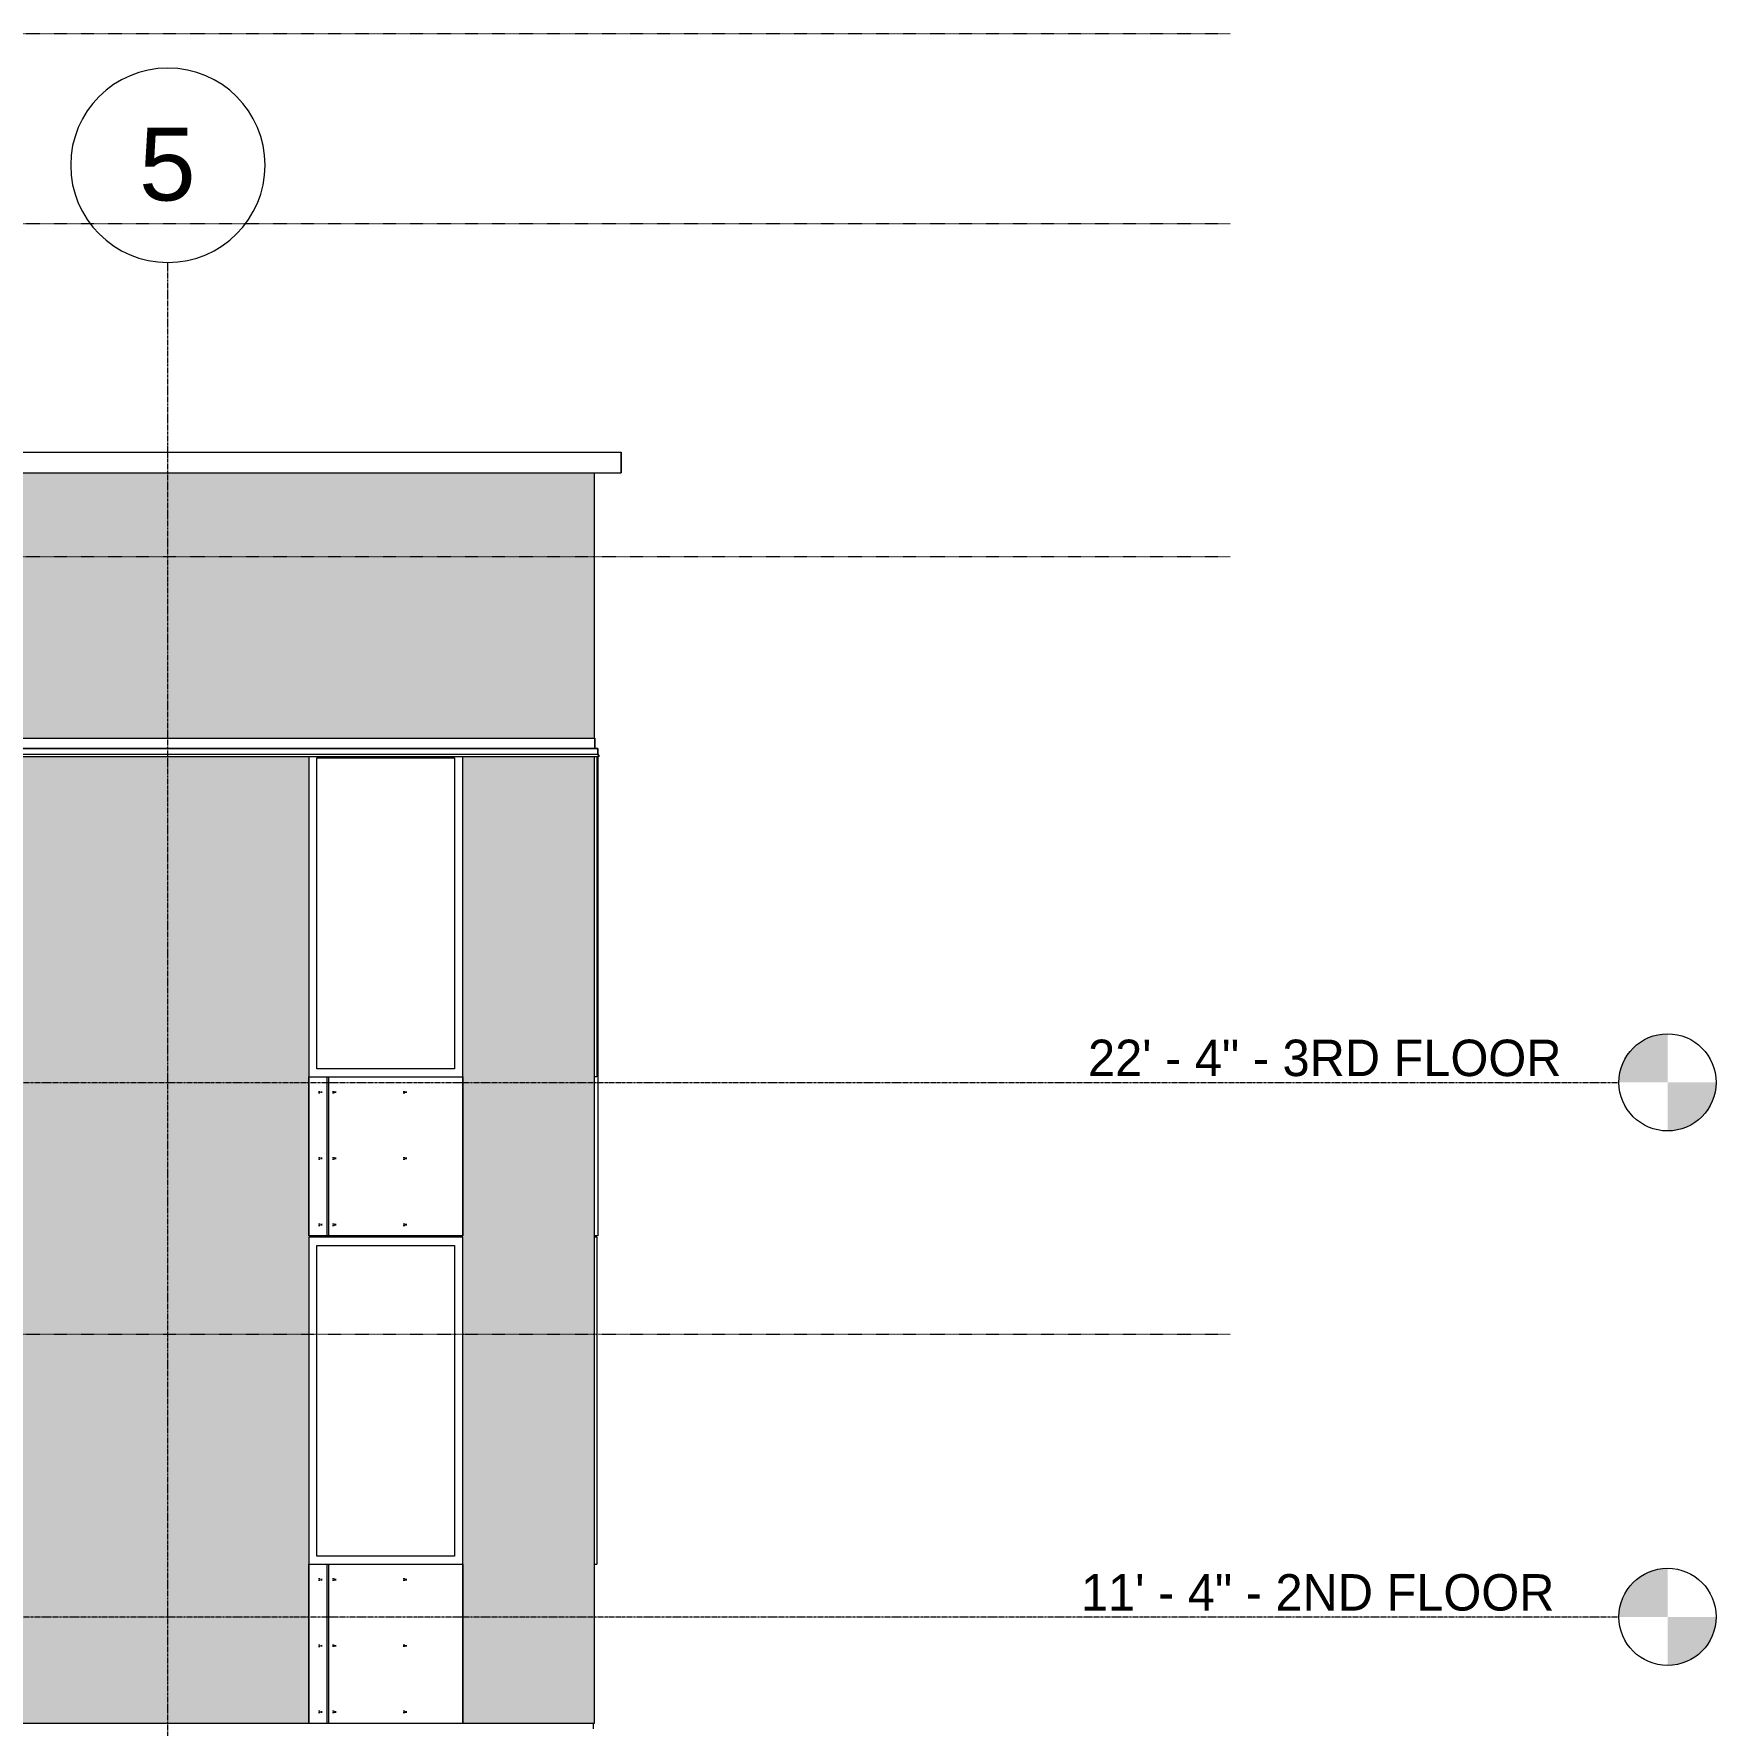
# Model space of a CAD drawing. Header units: inches. Extents: x 9610 to 15331, y -316 to 681.
# Drawn here: x 14915.1 to 15330.5, y 109.2 to 527 of the extents above; entities that cross this region are included whole.
import ezdxf

# ---------------------------------------------------------------- set-up
doc = ezdxf.new("R2010")
doc.units = ezdxf.units.IN
doc.header["$MEASUREMENT"] = 0
doc.linetypes.add('Aligning Line 1_8_', pattern=[0.25, 0.125, -0.125])
doc.linetypes.add('Grid Line 1_2_', pattern=[0.875, 0.5, -0.125, 0.125, -0.125])
for name, color, linetype, lineweight in [('A-CLNG-1', 135, 'Continuous', 13), ('A-FLOR-LEVL', 51, 'Continuous', 9), ('A-FLOR-LEVL-1', 51, 'Grid Line 1_2_', 9), ('A-GLAZ-1', 135, 'Continuous', 13), ('A-GLAZ-5', 55, 'Continuous', 9), ('A-GLAZ-CWMG-1', 55, 'Continuous', 9), ('A-WALL-1', 135, 'Continuous', 13), ('A-WALL-PATT-4', 55, 'Continuous', 9), ('G-ANNO-SYMB', 111, 'Aligning Line 1_8_', 9), ('S-GRID-1', 1, 'Grid Line 1_2_', 9), ('S-GRID-IDEN', 1, 'Continuous', 9)]:
    doc.layers.add(name, color=color, linetype=linetype, lineweight=lineweight)
doc.styles.add('Arial_1', font='arial.ttf', dxfattribs={"height": 18})
doc.styles.add('Century Gothic', font='ufonts.com_century-gothic.ttf', dxfattribs={"height": 9})

# ---------------------------------------------------------------- blocks, each defined once
blk = doc.blocks.new('Basic Wall _ EXT - FIBER CEMENT - LARGE - ___-2162456-BUILDING SECTION - NORTH_SOUTH AT ELEVATOR AND COURTYARD - LOOKING EAST')
at = {"layer": 'A-WALL-1'}
for p, q in [((-2067.89, 350.53), (-2067.89, 353)), ((-2067.14, 350.46), (-2067.89, 350.53)), ((-2067.14, 349.02), (-2067.14, 350.46)), ((-2066.86, 348.68), (-2067.14, 349.02)), ((-2066.9, 348.53), (-2066.87, 348.55))]:
    blk.add_line(p, q, dxfattribs=at)
at = {"layer": 'A-WALL-1', "flags": 128}
for points in [[(-2066.97, 348.51), (-2066.94, 348.51), (-2066.92, 348.52), (-2066.9, 348.53)], [(-2066.87, 348.55), (-2066.86, 348.57), (-2066.84, 348.59), (-2066.84, 348.61), (-2066.84, 348.64), (-2066.85, 348.66), (-2066.86, 348.68)]]:
    blk.add_lwpolyline(points, dxfattribs=at)
blk = doc.blocks.new('Basic Wall _ EXT - FIBER CEMENT - SMALL - ___-2145930-BUILDING SECTION - NORTH_SOUTH AT ELEVATOR AND COURTYARD - LOOKING EAST')
at = {"layer": 'A-WALL-1'}
blk.add_line((-2061.36, 418.54), (-2061.36, 423.66), dxfattribs=at)
blk = doc.blocks.new('Basic Wall _ EXT - FIBER CEMENT - LARGE - ___-2162457-BUILDING SECTION - NORTH_SOUTH AT ELEVATOR AND COURTYARD - LOOKING EAST')
at = {"layer": 'A-WALL-1'}
for p, q in [((-3400.02, 353), (-2067.89, 353)), ((-2067.89, 353), (-2067.89, 350.53)), ((-3400.02, 350.53), (-2067.89, 350.53)), ((-3399.27, 350.46), (-2067.14, 350.46)), ((-3399.27, 349.02), (-2067.14, 349.02)), ((-3399.08, 348.51), (-2066.96, 348.51)), ((-2067.89, 350.53), (-2067.14, 350.46)), ((-2067.14, 350.46), (-2067.14, 349.02)), ((-2067.14, 349.02), (-2066.86, 348.68)), ((-2066.87, 348.55), (-2066.9, 348.53))]:
    blk.add_line(p, q, dxfattribs=at)
at = {"layer": 'A-WALL-1', "flags": 128}
for points in [[(-2066.9, 348.53), (-2066.92, 348.52), (-2066.94, 348.51), (-2066.97, 348.51)], [(-2066.86, 348.68), (-2066.85, 348.66), (-2066.84, 348.64), (-2066.84, 348.61), (-2066.84, 348.59), (-2066.86, 348.57), (-2066.87, 348.55)]]:
    blk.add_lwpolyline(points, dxfattribs=at)
blk = doc.blocks.new('Basic Wall _ EXT - FIBER CEMENT - SMALL - ___-2145931-BUILDING SECTION - NORTH_SOUTH AT ELEVATOR AND COURTYARD - LOOKING EAST')
at = {"layer": 'A-WALL-1'}
for p, q in [((-3393.48, 423.66), (-2061.36, 423.66)), ((-2061.36, 423.66), (-2061.36, 418.54)), ((-3393.48, 418.54), (-2061.36, 418.54))]:
    blk.add_line(p, q, dxfattribs=at)
blk = doc.blocks.new('Rectangular Mullion - Profile_Polycarbonate_right-1739823-BUILDING SECTION - NORTH_SOUTH AT ELEVATOR AND COURTYARD - LOOKING EAST')
at = {"layer": 'A-GLAZ-CWMG-1'}
for p, q in [((-2067.11, 350.12), (-2067.11, 350.12)), ((-2067.11, 350.12), (-2067.11, 348.98)), ((-2067.11, 348.52), (-2067.11, 230.12)), ((-2067.11, 230.12), (-2067.92, 230.12))]:
    blk.add_line(p, q, dxfattribs=at)
blk = doc.blocks.new('_THE_ WINDOW _ DOOR - Window - 2nd Floor-2113391-BUILDING SECTION - NORTH_SOUTH AT ELEVATOR AND COURTYARD - LOOKING EAST')
at = {"layer": 'A-GLAZ-1'}
for p, q in [((-2067.42, 229.75), (-2067.92, 229.75)), ((-2067.42, 229.75), (-2067.42, 149)), ((-2067.92, 149), (-2067.42, 149))]:
    blk.add_line(p, q, dxfattribs=at)
blk = doc.blocks.new('_THE_ WINDOW _ DOOR - Window - 2nd Floor-V56-BUILDING SECTION - NORTH_SOUTH AT ELEVATOR AND COURTYARD - LOOKING EAST')
at = {"layer": 'A-GLAZ-5'}
h = blk.add_hatch(dxfattribs=at)
h.set_pattern_fill('FP_44', color=256, style=0, pattern_type=2)
h.set_pattern_definition([(180, (-2140.28, 167.18), (38.4, 120.38), [0.392, -38.007]), (180, (-2140.28, 167.57), (38.4, 120.38), [0.392, -38.007]), (180, (-2140.28, 183.54), (38.4, 120.38), [0.392, -38.007]), (180, (-2140.28, 183.93), (38.4, 120.38), [0.392, -38.007]), (180, (-2140.28, 199.89), (38.4, 120.38), [0.392, -38.007]), (180, (-2140.28, 200.29), (38.4, 120.38), [0.392, -38.007]), (180, (-2140.28, 216.25), (38.4, 120.38), [0.392, -38.007]), (180, (-2140.28, 216.64), (38.4, 120.38), [0.392, -38.007]), (180, (-2140.28, 232.61), (38.4, 120.38), [0.392, -38.007]), (180, (-2140.28, 233), (38.4, 120.38), [0.392, -38.007]), (180, (-2140.28, 248.96), (38.4, 120.38), [0.392, -38.007]), (180, (-2140.28, 249.36), (38.4, 120.375), [0.392, -38.007]), (180, (-2140.28, 265.32), (38.4, 120.375), [0.392, -38.007]), (180, (-2140.28, 265.71), (38.4, 120.375), [0.392, -38.007]), (180, (-2140.28, 281.68), (38.4, 120.375), [0.392, -38.007]), (180, (-2140.28, 282.07), (38.4, 120.375), [0.392, -38.007]), (180, (-2157.73, 167.18), (38.4, 120.38), [0.392, -38.007]), (180, (-2157.73, 167.57), (38.4, 120.38), [0.392, -38.007]), (180, (-2157.73, 183.54), (38.4, 120.38), [0.392, -38.007]), (180, (-2157.73, 183.93), (38.4, 120.38), [0.392, -38.007]), (180, (-2157.73, 199.89), (38.4, 120.38), [0.392, -38.007]), (180, (-2157.73, 200.29), (38.4, 120.38), [0.392, -38.007]), (180, (-2157.73, 216.25), (38.4, 120.38), [0.392, -38.007]), (180, (-2157.73, 216.64), (38.4, 120.38), [0.392, -38.007]), (180, (-2157.73, 232.61), (38.4, 120.38), [0.392, -38.007]), (180, (-2157.73, 233), (38.4, 120.38), [0.392, -38.007]), (180, (-2157.73, 248.96), (38.4, 120.375), [0.392, -38.007]), (180, (-2157.73, 249.36), (38.4, 120.375), [0.392, -38.007]), (180, (-2157.73, 265.32), (38.4, 120.375), [0.392, -38.007]), (180, (-2157.73, 265.71), (38.4, 120.375), [0.392, -38.007]), (180, (-2157.73, 281.68), (38.4, 120.375), [0.392, -38.007]), (180, (-2157.73, 282.07), (38.4, 120.375), [0.392, -38.007]), (180, (-2175.18, 167.18), (38.4, 120.38), [0.392, -38.007]), (180, (-2175.18, 167.57), (38.4, 120.38), [0.392, -38.007]), (180, (-2175.18, 183.54), (38.4, 120.38), [0.392, -38.007]), (180, (-2175.18, 183.93), (38.4, 120.38), [0.392, -38.007]), (180, (-2175.18, 199.89), (38.4, 120.38), [0.392, -38.007]), (180, (-2175.18, 200.29), (38.4, 120.38), [0.392, -38.007]), (180, (-2175.18, 216.25), (38.4, 120.38), [0.392, -38.007]), (180, (-2175.18, 216.64), (38.4, 120.38), [0.392, -38.007]), (180, (-2175.18, 232.61), (38.4, 120.38), [0.392, -38.007]), (180, (-2175.18, 233), (38.4, 120.38), [0.392, -38.007]), (180, (-2175.18, 248.96), (38.4, 120.375), [0.392, -38.007]), (180, (-2175.18, 249.36), (38.4, 120.375), [0.392, -38.007]), (180, (-2175.18, 265.32), (38.4, 120.375), [0.392, -38.007]), (180, (-2175.18, 265.71), (38.4, 120.375), [0.392, -38.007]), (180, (-2175.18, 281.68), (38.4, 120.375), [0.392, -38.007]), (180, (-2175.18, 282.07), (38.4, 120.375), [0.392, -38.007]), (90, (-2138.536, 164.625), (38.4, -2e-15), [120, -0.375]), (90, (-2138.91, 164.625), (38.4, -2e-15), [120, -0.375]), (90, (-2140.277, 167.18), (38.4, -2e-15), [0.392, -119.982]), (90, (-2140.277, 183.536), (38.4, -2e-15), [0.392, -119.982]), (90, (-2140.277, 199.893), (38.4, -2e-15), [0.392, -119.982]), (90, (-2140.277, 216.25), (38.4, -2e-15), [0.392, -119.982]), (90, (-2140.277, 232.607), (38.4, -2e-15), [0.392, -119.982]), (90, (-2140.277, 248.964), (38.4, -2e-15), [0.392, -119.982]), (90, (-2140.277, 265.322), (38.4, -2e-15), [0.392, -119.982]), (90, (-2140.277, 281.68), (38.4, -2e-15), [0.392, -119.982]), (90, (-2140.67, 167.18), (38.4, -2e-15), [0.392, -119.982]), (90, (-2140.67, 183.536), (38.4, -2e-15), [0.392, -119.982]), (90, (-2140.67, 199.893), (38.4, -2e-15), [0.392, -119.982]), (90, (-2140.67, 216.25), (38.4, -2e-15), [0.392, -119.982]), (90, (-2140.67, 232.607), (38.4, -2e-15), [0.392, -119.982]), (90, (-2140.67, 248.964), (38.4, -2e-15), [0.392, -119.982]), (90, (-2140.67, 265.322), (38.4, -2e-15), [0.392, -119.982]), (90, (-2140.67, 281.68), (38.4, -2e-15), [0.392, -119.982]), (90, (-2157.727, 167.18), (38.4, -2e-15), [0.392, -119.982]), (90, (-2157.727, 183.536), (38.4, -2e-15), [0.392, -119.982]), (90, (-2157.727, 199.893), (38.4, -2e-15), [0.392, -119.982]), (90, (-2157.727, 216.25), (38.4, -2e-15), [0.392, -119.982]), (90, (-2157.727, 232.607), (38.4, -2e-15), [0.392, -119.982]), (90, (-2157.727, 248.964), (38.4, -2e-15), [0.392, -119.982]), (90, (-2157.727, 265.322), (38.4, -2e-15), [0.392, -119.982]), (90, (-2157.727, 281.68), (38.4, -2e-15), [0.392, -119.982]), (90, (-2158.12, 167.18), (38.4, -2e-15), [0.392, -119.982]), (90, (-2158.12, 183.536), (38.4, -2e-15), [0.392, -119.982]), (90, (-2158.12, 199.893), (38.4, -2e-15), [0.392, -119.982]), (90, (-2158.12, 216.25), (38.4, -2e-15), [0.392, -119.982]), (90, (-2158.12, 232.607), (38.4, -2e-15), [0.392, -119.982]), (90, (-2158.12, 248.964), (38.4, -2e-15), [0.392, -119.982]), (90, (-2158.12, 265.322), (38.4, -2e-15), [0.392, -119.982]), (90, (-2158.12, 281.68), (38.4, -2e-15), [0.392, -119.982]), (90, (-2175.177, 167.18), (38.4, -2e-15), [0.392, -119.982]), (90, (-2175.177, 183.536), (38.4, -2e-15), [0.392, -119.982]), (90, (-2175.177, 199.893), (38.4, -2e-15), [0.392, -119.982]), (90, (-2175.177, 216.25), (38.4, -2e-15), [0.392, -119.982]), (90, (-2175.177, 232.607), (38.4, -2e-15), [0.392, -119.982]), (90, (-2175.177, 248.964), (38.4, -2e-15), [0.392, -119.982]), (90, (-2175.177, 265.322), (38.4, -2e-15), [0.392, -119.982]), (90, (-2175.177, 281.68), (38.4, -2e-15), [0.392, -119.982]), (90, (-2175.57, 167.18), (38.4, -2e-15), [0.392, -119.982]), (90, (-2175.57, 183.536), (38.4, -2e-15), [0.392, -119.982]), (90, (-2175.57, 199.893), (38.4, -2e-15), [0.392, -119.982]), (90, (-2175.57, 216.25), (38.4, -2e-15), [0.392, -119.982]), (90, (-2175.57, 232.607), (38.4, -2e-15), [0.392, -119.982]), (90, (-2175.57, 248.964), (38.4, -2e-15), [0.392, -119.982]), (90, (-2175.57, 265.322), (38.4, -2e-15), [0.392, -119.982]), (90, (-2175.57, 281.68), (38.4, -2e-15), [0.392, -119.982]), (0, (-2176.94, 164.25), (38.4, 120.38), [38.025, -0.375]), (0, (-2176.94, 164.62), (38.4, 120.38), [38.025, -0.375])])
h.paths.add_polyline_path([(-2113.54, 109.75), (-2100.51, 109.75), (-2100.51, 149), (-2138.54, 149), (-2138.54, 109.75)], flags=0)
at = {"layer": 'A-GLAZ-1'}
for p, q in [((-2138.54, 229.75), (-2138.54, 149)), ((-2100.51, 229.75), (-2138.54, 229.75)), ((-2100.51, 149), (-2100.51, 229.75)), ((-2136.54, 227.75), (-2102.51, 227.75)), ((-2136.54, 151), (-2136.54, 227.75)), ((-2102.51, 227.75), (-2102.51, 151)), ((-2102.51, 151), (-2136.54, 151)), ((-2138.54, 149), (-2100.51, 149)), ((-2138.54, 149), (-2138.54, 109.75)), ((-2100.51, 109.75), (-2100.51, 149)), ((-2138.54, 109.75), (-2100.51, 109.75))]:
    blk.add_line(p, q, dxfattribs=at)
blk = doc.blocks.new('_THE_ WINDOW _ DOOR - Window - 3rd Floor-V62-BUILDING SECTION - NORTH_SOUTH AT ELEVATOR AND COURTYARD - LOOKING EAST')
at = {"layer": 'A-GLAZ-5'}
h = blk.add_hatch(dxfattribs=at)
h.set_pattern_fill('FP_52', color=256, style=0, pattern_type=2)
h.set_pattern_definition([(0, (-2098.77, 287.55), (-38.4, 120.38), [0.392, -38.007]), (0, (-2098.77, 287.95), (-38.4, 120.38), [0.392, -38.007]), (0, (-2098.77, 303.91), (-38.4, 120.38), [0.392, -38.007]), (0, (-2098.77, 304.3), (-38.4, 120.38), [0.392, -38.007]), (0, (-2098.77, 320.27), (-38.4, 120.38), [0.392, -38.007]), (0, (-2098.77, 320.66), (-38.4, 120.38), [0.392, -38.007]), (0, (-2098.77, 336.62), (-38.4, 120.38), [0.392, -38.007]), (0, (-2098.77, 337.02), (-38.4, 120.38), [0.392, -38.007]), (0, (-2098.77, 352.98), (-38.4, 120.38), [0.392, -38.007]), (0, (-2098.77, 353.38), (-38.4, 120.38), [0.392, -38.007]), (0, (-2098.77, 369.34), (-38.4, 120.38), [0.392, -38.007]), (0, (-2098.77, 369.73), (-38.4, 120.375), [0.392, -38.007]), (0, (-2098.77, 385.7), (-38.4, 120.375), [0.392, -38.007]), (0, (-2098.77, 386.09), (-38.4, 120.375), [0.392, -38.007]), (0, (-2098.77, 402.05), (-38.4, 120.375), [0.392, -38.007]), (0, (-2098.77, 402.45), (-38.4, 120.375), [0.392, -38.007]), (0, (-2081.32, 287.55), (-38.4, 120.38), [0.392, -38.007]), (0, (-2081.32, 287.95), (-38.4, 120.38), [0.392, -38.007]), (0, (-2081.32, 303.91), (-38.4, 120.38), [0.392, -38.007]), (0, (-2081.32, 304.3), (-38.4, 120.38), [0.392, -38.007]), (0, (-2081.32, 320.27), (-38.4, 120.38), [0.392, -38.007]), (0, (-2081.32, 320.66), (-38.4, 120.38), [0.392, -38.007]), (0, (-2081.32, 336.62), (-38.4, 120.38), [0.392, -38.007]), (0, (-2081.32, 337.02), (-38.4, 120.38), [0.392, -38.007]), (0, (-2081.32, 352.98), (-38.4, 120.38), [0.392, -38.007]), (0, (-2081.32, 353.38), (-38.4, 120.38), [0.392, -38.007]), (0, (-2081.32, 369.34), (-38.4, 120.375), [0.392, -38.007]), (0, (-2081.32, 369.73), (-38.4, 120.375), [0.392, -38.007]), (0, (-2081.32, 385.7), (-38.4, 120.375), [0.392, -38.007]), (0, (-2081.32, 386.09), (-38.4, 120.375), [0.392, -38.007]), (0, (-2081.32, 402.05), (-38.4, 120.375), [0.392, -38.007]), (0, (-2081.32, 402.45), (-38.4, 120.375), [0.392, -38.007]), (0, (-2063.87, 287.55), (-38.4, 120.38), [0.392, -38.007]), (0, (-2063.87, 287.95), (-38.4, 120.38), [0.392, -38.007]), (0, (-2063.87, 303.91), (-38.4, 120.38), [0.392, -38.007]), (0, (-2063.87, 304.3), (-38.4, 120.38), [0.392, -38.007]), (0, (-2063.87, 320.27), (-38.4, 120.38), [0.392, -38.007]), (0, (-2063.87, 320.66), (-38.4, 120.38), [0.392, -38.007]), (0, (-2063.87, 336.62), (-38.4, 120.38), [0.392, -38.007]), (0, (-2063.87, 337.02), (-38.4, 120.38), [0.392, -38.007]), (0, (-2063.87, 352.98), (-38.4, 120.38), [0.392, -38.007]), (0, (-2063.87, 353.38), (-38.4, 120.38), [0.392, -38.007]), (0, (-2063.87, 369.34), (-38.4, 120.375), [0.392, -38.007]), (0, (-2063.87, 369.73), (-38.4, 120.375), [0.392, -38.007]), (0, (-2063.87, 385.7), (-38.4, 120.375), [0.392, -38.007]), (0, (-2063.87, 386.09), (-38.4, 120.375), [0.392, -38.007]), (0, (-2063.87, 402.05), (-38.4, 120.375), [0.392, -38.007]), (0, (-2063.87, 402.45), (-38.4, 120.375), [0.392, -38.007]), (90, (-2100.51, 285), (-38.4, 2e-15), [120, -0.375]), (90, (-2100.136, 285), (-38.4, 2e-15), [120, -0.375]), (90, (-2098.77, 287.554), (-38.4, 2e-15), [0.392, -119.982]), (90, (-2098.77, 303.91), (-38.4, 2e-15), [0.392, -119.982]), (90, (-2098.77, 320.268), (-38.4, 2e-15), [0.392, -119.982]), (90, (-2098.77, 336.625), (-38.4, 2e-15), [0.392, -119.982]), (90, (-2098.77, 352.982), (-38.4, 2e-15), [0.392, -119.982]), (90, (-2098.77, 369.34), (-38.4, 2e-15), [0.392, -119.982]), (90, (-2098.77, 385.697), (-38.4, 2e-15), [0.392, -119.982]), (90, (-2098.77, 402.054), (-38.4, 2e-15), [0.392, -119.982]), (90, (-2098.377, 287.554), (-38.4, 2e-15), [0.392, -119.982]), (90, (-2098.377, 303.91), (-38.4, 2e-15), [0.392, -119.982]), (90, (-2098.377, 320.268), (-38.4, 2e-15), [0.392, -119.982]), (90, (-2098.377, 336.625), (-38.4, 2e-15), [0.392, -119.982]), (90, (-2098.377, 352.982), (-38.4, 2e-15), [0.392, -119.982]), (90, (-2098.377, 369.34), (-38.4, 2e-15), [0.392, -119.982]), (90, (-2098.377, 385.697), (-38.4, 2e-15), [0.392, -119.982]), (90, (-2098.377, 402.054), (-38.4, 2e-15), [0.392, -119.982]), (90, (-2081.32, 287.554), (-38.4, 2e-15), [0.392, -119.982]), (90, (-2081.32, 303.91), (-38.4, 2e-15), [0.392, -119.982]), (90, (-2081.32, 320.268), (-38.4, 2e-15), [0.392, -119.982]), (90, (-2081.32, 336.625), (-38.4, 2e-15), [0.392, -119.982]), (90, (-2081.32, 352.982), (-38.4, 2e-15), [0.392, -119.982]), (90, (-2081.32, 369.34), (-38.4, 2e-15), [0.392, -119.982]), (90, (-2081.32, 385.697), (-38.4, 2e-15), [0.392, -119.982]), (90, (-2081.32, 402.054), (-38.4, 2e-15), [0.392, -119.982]), (90, (-2080.927, 287.554), (-38.4, 2e-15), [0.392, -119.982]), (90, (-2080.927, 303.91), (-38.4, 2e-15), [0.392, -119.982]), (90, (-2080.927, 320.268), (-38.4, 2e-15), [0.392, -119.982]), (90, (-2080.927, 336.625), (-38.4, 2e-15), [0.392, -119.982]), (90, (-2080.927, 352.982), (-38.4, 2e-15), [0.392, -119.982]), (90, (-2080.927, 369.34), (-38.4, 2e-15), [0.392, -119.982]), (90, (-2080.927, 385.697), (-38.4, 2e-15), [0.392, -119.982]), (90, (-2080.927, 402.054), (-38.4, 2e-15), [0.392, -119.982]), (90, (-2063.87, 287.554), (-38.4, 2e-15), [0.392, -119.982]), (90, (-2063.87, 303.91), (-38.4, 2e-15), [0.392, -119.982]), (90, (-2063.87, 320.268), (-38.4, 2e-15), [0.392, -119.982]), (90, (-2063.87, 336.625), (-38.4, 2e-15), [0.392, -119.982]), (90, (-2063.87, 352.982), (-38.4, 2e-15), [0.392, -119.982]), (90, (-2063.87, 369.34), (-38.4, 2e-15), [0.392, -119.982]), (90, (-2063.87, 385.697), (-38.4, 2e-15), [0.392, -119.982]), (90, (-2063.87, 402.054), (-38.4, 2e-15), [0.392, -119.982]), (90, (-2063.477, 287.554), (-38.4, 2e-15), [0.392, -119.982]), (90, (-2063.477, 303.91), (-38.4, 2e-15), [0.392, -119.982]), (90, (-2063.477, 320.268), (-38.4, 2e-15), [0.392, -119.982]), (90, (-2063.477, 336.625), (-38.4, 2e-15), [0.392, -119.982]), (90, (-2063.477, 352.982), (-38.4, 2e-15), [0.392, -119.982]), (90, (-2063.477, 369.34), (-38.4, 2e-15), [0.392, -119.982]), (90, (-2063.477, 385.697), (-38.4, 2e-15), [0.392, -119.982]), (90, (-2063.477, 402.054), (-38.4, 2e-15), [0.392, -119.982]), (180, (-2062.11, 284.62), (-38.4, 120.38), [38.025, -0.375]), (180, (-2062.11, 285), (-38.4, 120.38), [38.025, -0.375])])
h.paths.add_polyline_path([(-2113.54, 230.12), (-2100.51, 230.12), (-2100.51, 269.37), (-2138.54, 269.37), (-2138.54, 230.12)], flags=0)
at = {"layer": 'A-GLAZ-1'}
for p, q in [((-2138.54, 348.52), (-2138.54, 269.37)), ((-2136.54, 271.37), (-2136.54, 348.12)), ((-2136.54, 348.12), (-2102.51, 348.12)), ((-2102.51, 348.12), (-2102.51, 271.37)), ((-2100.51, 269.37), (-2100.51, 348.52)), ((-2138.54, 269.37), (-2100.51, 269.37)), ((-2138.54, 269.37), (-2138.54, 230.12)), ((-2102.51, 271.37), (-2136.54, 271.37)), ((-2100.51, 230.12), (-2100.51, 269.37)), ((-2138.54, 230.12), (-2100.51, 230.12))]:
    blk.add_line(p, q, dxfattribs=at)
blk = doc.blocks.new('_THE_ WINDOW _ DOOR - Window - 3rd Floor-V63-BUILDING SECTION - NORTH_SOUTH AT ELEVATOR AND COURTYARD - LOOKING EAST')
at = {"layer": 'A-GLAZ-1'}
for p, q in [((-2067.42, 348.52), (-2067.42, 269.37)), ((-2067.42, 269.37), (-2067.92, 269.37))]:
    blk.add_line(p, q, dxfattribs=at)
blk = doc.blocks.new('Level - Level Head - Circle-50818-BUILDING SECTION - NORTH_SOUTH AT ELEVATOR AND COURTYARD - LOOKING EAST')
at = {"layer": 'A-FLOR-LEVL'}
h = blk.add_hatch(color=256, dxfattribs=at)
edge = h.paths.add_edge_path(flags=0)
edge.add_line((-1802.96, 0), (-1814.96, 0))
edge.add_arc((-1802.96, 0), 12, 90, 180, ccw=False)
edge.add_line((-1802.96, 12), (-1802.96, 0))
h = blk.add_hatch(color=256, dxfattribs=at)
edge = h.paths.add_edge_path(flags=0)
edge.add_line((-1802.96, -12), (-1802.96, 0))
edge.add_line((-1802.96, 0), (-1790.96, 0))
edge.add_arc((-1802.96, 0), 12, 270, 360, ccw=False)
blk.add_circle((-1802.96, 0), 12, dxfattribs=at)
blk = doc.blocks.new('Grid - Grid Head - Circle-50561-BUILDING SECTION - NORTH_SOUTH AT ELEVATOR AND COURTYARD - LOOKING EAST')
at = {"layer": 'S-GRID-IDEN'}
for start, end in [(0, 180), (180, 360)]:
    blk.add_arc((-3481.32, 494.5), 24, start, end, dxfattribs=at)

msp = doc.modelspace()

# ---------------------------------------------------------------- hatches: boundary and pattern name
at = {"layer": 'A-WALL-PATT-4'}
h = msp.add_hatch(dxfattribs=at)
h.set_pattern_fill('FP_39', color=256, style=0, pattern_type=2)
h.set_pattern_definition([(0, (15061.12, 140.604), (-38.4, 76.8), [0.392, -38.007]), (0, (15061.12, 140.996), (-38.4, 76.8), [0.392, -38.007]), (0, (15061.12, 150.204), (-38.4, 76.8), [0.392, -38.007]), (0, (15061.12, 150.596), (-38.4, 76.8), [0.392, -38.007]), (0, (15061.12, 159.804), (-38.4, 76.8), [0.392, -38.007]), (0, (15061.12, 160.196), (-38.4, 76.8), [0.392, -38.007]), (0, (15061.12, 169.404), (-38.4, 76.8), [0.392, -38.007]), (0, (15061.12, 169.796), (-38.4, 76.8), [0.392, -38.007]), (0, (15061.12, 179.004), (-38.4, 76.8), [0.392, -38.007]), (0, (15061.12, 179.396), (-38.4, 76.8), [0.392, -38.007]), (0, (15061.12, 188.604), (-38.4, 76.8), [0.392, -38.007]), (0, (15061.12, 188.996), (-38.4, 76.8), [0.392, -38.007]), (0, (15061.12, 198.204), (-38.4, 76.8), [0.392, -38.007]), (0, (15061.12, 198.596), (-38.4, 76.8), [0.392, -38.007]), (0, (15061.12, 207.804), (-38.4, 76.8), [0.392, -38.007]), (0, (15061.12, 208.196), (-38.4, 76.8), [0.392, -38.007]), (0, (15096.02, 140.604), (-38.4, 76.8), [0.392, -38.007]), (0, (15096.02, 140.996), (-38.4, 76.8), [0.392, -38.007]), (0, (15096.02, 150.204), (-38.4, 76.8), [0.392, -38.007]), (0, (15096.02, 150.596), (-38.4, 76.8), [0.392, -38.007]), (0, (15096.02, 159.804), (-38.4, 76.8), [0.392, -38.007]), (0, (15096.02, 160.196), (-38.4, 76.8), [0.392, -38.007]), (0, (15096.02, 169.404), (-38.4, 76.8), [0.392, -38.007]), (0, (15096.02, 169.796), (-38.4, 76.8), [0.392, -38.007]), (0, (15096.02, 179.004), (-38.4, 76.8), [0.392, -38.007]), (0, (15096.02, 179.396), (-38.4, 76.8), [0.392, -38.007]), (0, (15096.02, 188.604), (-38.4, 76.8), [0.392, -38.007]), (0, (15096.02, 188.996), (-38.4, 76.8), [0.392, -38.007]), (0, (15096.02, 198.204), (-38.4, 76.8), [0.392, -38.007]), (0, (15096.02, 198.596), (-38.4, 76.8), [0.392, -38.007]), (0, (15096.02, 207.804), (-38.4, 76.8), [0.392, -38.007]), (0, (15096.02, 208.196), (-38.4, 76.8), [0.392, -38.007]), (90, (15059.38, 136), (-38.4, 2e-15), [76.8, 0, 0, 0]), (90, (15059.755, 136), (-38.4, 2e-15), [76.8, 0, 0, 0]), (90, (15061.12, 140.604), (-38.4, 2e-15), [0.392, -76.407]), (90, (15061.12, 150.204), (-38.4, 2e-15), [0.392, -76.407]), (90, (15061.12, 159.804), (-38.4, 2e-15), [0.392, -76.407]), (90, (15061.12, 169.404), (-38.4, 2e-15), [0.392, -76.407]), (90, (15061.12, 179.004), (-38.4, 2e-15), [0.392, -76.407]), (90, (15061.12, 188.604), (-38.4, 2e-15), [0.392, -76.407]), (90, (15061.12, 198.204), (-38.4, 2e-15), [0.392, -76.407]), (90, (15061.12, 207.804), (-38.4, 2e-15), [0.392, -76.407]), (90, (15061.514, 140.604), (-38.4, 2e-15), [0.392, -76.407]), (90, (15061.514, 150.204), (-38.4, 2e-15), [0.392, -76.407]), (90, (15061.514, 159.804), (-38.4, 2e-15), [0.392, -76.407]), (90, (15061.514, 169.404), (-38.4, 2e-15), [0.392, -76.407]), (90, (15061.514, 179.004), (-38.4, 2e-15), [0.392, -76.407]), (90, (15061.514, 188.604), (-38.4, 2e-15), [0.392, -76.407]), (90, (15061.514, 198.204), (-38.4, 2e-15), [0.392, -76.407]), (90, (15061.514, 207.804), (-38.4, 2e-15), [0.392, -76.407]), (90, (15096.02, 140.604), (-38.4, 2e-15), [0.392, -76.407]), (90, (15096.02, 150.204), (-38.4, 2e-15), [0.392, -76.407]), (90, (15096.02, 159.804), (-38.4, 2e-15), [0.392, -76.407]), (90, (15096.02, 169.404), (-38.4, 2e-15), [0.392, -76.407]), (90, (15096.02, 179.004), (-38.4, 2e-15), [0.392, -76.407]), (90, (15096.02, 188.604), (-38.4, 2e-15), [0.392, -76.407]), (90, (15096.02, 198.204), (-38.4, 2e-15), [0.392, -76.407]), (90, (15096.02, 207.804), (-38.4, 2e-15), [0.392, -76.407]), (90, (15096.414, 140.604), (-38.4, 2e-15), [0.392, -76.407]), (90, (15096.414, 150.204), (-38.4, 2e-15), [0.392, -76.407]), (90, (15096.414, 159.804), (-38.4, 2e-15), [0.392, -76.407]), (90, (15096.414, 169.404), (-38.4, 2e-15), [0.392, -76.407]), (90, (15096.414, 179.004), (-38.4, 2e-15), [0.392, -76.407]), (90, (15096.414, 188.604), (-38.4, 2e-15), [0.392, -76.407]), (90, (15096.414, 198.204), (-38.4, 2e-15), [0.392, -76.407]), (90, (15096.414, 207.804), (-38.4, 2e-15), [0.392, -76.407]), (180, (15097.78, 136), (-38.4, 76.8), [38.025, -0.375]), (180, (15097.78, 145.6), (-38.4, 76.8), [38.025, -0.375]), (180, (15097.78, 155.2), (-38.4, 76.8), [38.025, -0.375]), (180, (15097.78, 164.8), (-38.4, 76.8), [38.025, -0.375]), (180, (15097.78, 174.4), (-38.4, 76.8), [38.025, -0.375]), (180, (15097.78, 184), (-38.4, 76.8), [38.025, -0.375]), (180, (15097.78, 193.6), (-38.4, 76.8), [38.025, -0.375]), (180, (15097.78, 203.2), (-38.4, 76.8), [38.025, -0.375])])
h.paths.add_polyline_path([(13721.44, 353), (15053.57, 353), (15053.57, 418.54), (13721.45, 418.54), (13721.45, 418.62), (13727.93, 418.62), (13727.93, 420.79), (13721.88, 420.84), (13721.53, 421.48), (13721.56, 421.5), (13721.52, 421.63), (13721.45, 421.63), (13721.44, 353)], flags=0)
h = msp.add_hatch(dxfattribs=at)
h.set_pattern_fill('FP_38', color=256, style=0, pattern_type=2)
h.set_pattern_definition([(0, (15061.12, 112.3), (-38.4, 120.375), [0.392, -38.007]), (0, (15061.12, 112.7), (-38.4, 120.375), [0.392, -38.007]), (0, (15061.12, 128.66), (-38.4, 120.375), [0.392, -38.007]), (0, (15061.12, 129.05), (-38.4, 120.375), [0.392, -38.007]), (0, (15061.12, 145.02), (-38.4, 120.375), [0.392, -38.007]), (0, (15061.12, 145.41), (-38.4, 120.375), [0.392, -38.007]), (0, (15061.12, 161.38), (-38.4, 120.375), [0.392, -38.007]), (0, (15061.12, 161.77), (-38.4, 120.375), [0.392, -38.007]), (0, (15061.12, 177.73), (-38.4, 120.375), [0.392, -38.007]), (0, (15061.12, 178.12), (-38.4, 120.375), [0.392, -38.007]), (0, (15061.12, 194.09), (-38.4, 120.375), [0.392, -38.007]), (0, (15061.12, 194.48), (-38.4, 120.375), [0.392, -38.007]), (0, (15061.12, 210.45), (-38.4, 120.375), [0.392, -38.007]), (0, (15061.12, 210.84), (-38.4, 120.375), [0.392, -38.007]), (0, (15061.12, 226.8), (-38.4, 120.375), [0.392, -38.007]), (0, (15061.12, 227.2), (-38.4, 120.375), [0.392, -38.007]), (0, (15078.57, 112.3), (-38.4, 120.375), [0.392, -38.007]), (0, (15078.57, 112.7), (-38.4, 120.375), [0.392, -38.007]), (0, (15078.57, 128.66), (-38.4, 120.375), [0.392, -38.007]), (0, (15078.57, 129.05), (-38.4, 120.375), [0.392, -38.007]), (0, (15078.57, 145.02), (-38.4, 120.375), [0.392, -38.007]), (0, (15078.57, 145.41), (-38.4, 120.375), [0.392, -38.007]), (0, (15078.57, 161.38), (-38.4, 120.375), [0.392, -38.007]), (0, (15078.57, 161.77), (-38.4, 120.375), [0.392, -38.007]), (0, (15078.57, 177.73), (-38.4, 120.375), [0.392, -38.007]), (0, (15078.57, 178.12), (-38.4, 120.375), [0.392, -38.007]), (0, (15078.57, 194.09), (-38.4, 120.375), [0.392, -38.007]), (0, (15078.57, 194.48), (-38.4, 120.375), [0.392, -38.007]), (0, (15078.57, 210.45), (-38.4, 120.375), [0.392, -38.007]), (0, (15078.57, 210.84), (-38.4, 120.375), [0.392, -38.007]), (0, (15078.57, 226.8), (-38.4, 120.375), [0.392, -38.007]), (0, (15078.57, 227.2), (-38.4, 120.375), [0.392, -38.007]), (0, (15096.02, 112.3), (-38.4, 120.375), [0.392, -38.007]), (0, (15096.02, 112.7), (-38.4, 120.375), [0.392, -38.007]), (0, (15096.02, 128.66), (-38.4, 120.375), [0.392, -38.007]), (0, (15096.02, 129.05), (-38.4, 120.375), [0.392, -38.007]), (0, (15096.02, 145.02), (-38.4, 120.375), [0.392, -38.007]), (0, (15096.02, 145.41), (-38.4, 120.375), [0.392, -38.007]), (0, (15096.02, 161.38), (-38.4, 120.375), [0.392, -38.007]), (0, (15096.02, 161.77), (-38.4, 120.375), [0.392, -38.007]), (0, (15096.02, 177.73), (-38.4, 120.375), [0.392, -38.007]), (0, (15096.02, 178.12), (-38.4, 120.375), [0.392, -38.007]), (0, (15096.02, 194.09), (-38.4, 120.375), [0.392, -38.007]), (0, (15096.02, 194.48), (-38.4, 120.375), [0.392, -38.007]), (0, (15096.02, 210.45), (-38.4, 120.375), [0.392, -38.007]), (0, (15096.02, 210.84), (-38.4, 120.375), [0.392, -38.007]), (0, (15096.02, 226.8), (-38.4, 120.375), [0.392, -38.007]), (0, (15096.02, 227.2), (-38.4, 120.375), [0.392, -38.007]), (90, (15059.38, 109.75), (-38.4, 2e-15), [120, -0.375]), (90, (15059.755, 109.75), (-38.4, 2e-15), [120, -0.375]), (90, (15061.12, 112.304), (-38.4, 2e-15), [0.392, -119.982]), (90, (15061.12, 128.66), (-38.4, 2e-15), [0.392, -119.982]), (90, (15061.12, 145.018), (-38.4, 2e-15), [0.392, -119.982]), (90, (15061.12, 161.375), (-38.4, 2e-15), [0.392, -119.982]), (90, (15061.12, 177.732), (-38.4, 2e-15), [0.392, -119.982]), (90, (15061.12, 194.09), (-38.4, 2e-15), [0.392, -119.982]), (90, (15061.12, 210.447), (-38.4, 2e-15), [0.392, -119.982]), (90, (15061.12, 226.804), (-38.4, 2e-15), [0.392, -119.982]), (90, (15061.514, 112.304), (-38.4, 2e-15), [0.392, -119.982]), (90, (15061.514, 128.66), (-38.4, 2e-15), [0.392, -119.982]), (90, (15061.514, 145.018), (-38.4, 2e-15), [0.392, -119.982]), (90, (15061.514, 161.375), (-38.4, 2e-15), [0.392, -119.982]), (90, (15061.514, 177.732), (-38.4, 2e-15), [0.392, -119.982]), (90, (15061.514, 194.09), (-38.4, 2e-15), [0.392, -119.982]), (90, (15061.514, 210.447), (-38.4, 2e-15), [0.392, -119.982]), (90, (15061.514, 226.804), (-38.4, 2e-15), [0.392, -119.982]), (90, (15078.57, 112.304), (-38.4, 2e-15), [0.392, -119.982]), (90, (15078.57, 128.66), (-38.4, 2e-15), [0.392, -119.982]), (90, (15078.57, 145.018), (-38.4, 2e-15), [0.392, -119.982]), (90, (15078.57, 161.375), (-38.4, 2e-15), [0.392, -119.982]), (90, (15078.57, 177.732), (-38.4, 2e-15), [0.392, -119.982]), (90, (15078.57, 194.09), (-38.4, 2e-15), [0.392, -119.982]), (90, (15078.57, 210.447), (-38.4, 2e-15), [0.392, -119.982]), (90, (15078.57, 226.804), (-38.4, 2e-15), [0.392, -119.982]), (90, (15078.964, 112.304), (-38.4, 2e-15), [0.392, -119.982]), (90, (15078.964, 128.66), (-38.4, 2e-15), [0.392, -119.982]), (90, (15078.964, 145.018), (-38.4, 2e-15), [0.392, -119.982]), (90, (15078.964, 161.375), (-38.4, 2e-15), [0.392, -119.982]), (90, (15078.964, 177.732), (-38.4, 2e-15), [0.392, -119.982]), (90, (15078.964, 194.09), (-38.4, 2e-15), [0.392, -119.982]), (90, (15078.964, 210.447), (-38.4, 2e-15), [0.392, -119.982]), (90, (15078.964, 226.804), (-38.4, 2e-15), [0.392, -119.982]), (90, (15096.02, 112.304), (-38.4, 2e-15), [0.392, -119.982]), (90, (15096.02, 128.66), (-38.4, 2e-15), [0.392, -119.982]), (90, (15096.02, 145.018), (-38.4, 2e-15), [0.392, -119.982]), (90, (15096.02, 161.375), (-38.4, 2e-15), [0.392, -119.982]), (90, (15096.02, 177.732), (-38.4, 2e-15), [0.392, -119.982]), (90, (15096.02, 194.09), (-38.4, 2e-15), [0.392, -119.982]), (90, (15096.02, 210.447), (-38.4, 2e-15), [0.392, -119.982]), (90, (15096.02, 226.804), (-38.4, 2e-15), [0.392, -119.982]), (90, (15096.414, 112.304), (-38.4, 2e-15), [0.392, -119.982]), (90, (15096.414, 128.66), (-38.4, 2e-15), [0.392, -119.982]), (90, (15096.414, 145.018), (-38.4, 2e-15), [0.392, -119.982]), (90, (15096.414, 161.375), (-38.4, 2e-15), [0.392, -119.982]), (90, (15096.414, 177.732), (-38.4, 2e-15), [0.392, -119.982]), (90, (15096.414, 194.09), (-38.4, 2e-15), [0.392, -119.982]), (90, (15096.414, 210.447), (-38.4, 2e-15), [0.392, -119.982]), (90, (15096.414, 226.804), (-38.4, 2e-15), [0.392, -119.982]), (180, (15097.78, 109.38), (-38.4, 120.375), [38.025, -0.375]), (180, (15097.78, 109.75), (-38.4, 120.375), [38.025, -0.375])])
h.paths.add_polyline_path([(14675.75, 109.75), (14675.76, 229.75), (14713.78, 229.75), (14713.78, 109.75), (14752.55, 109.75), (14752.55, 229.75), (14790.58, 229.75), (14790.58, 109.75), (14829.35, 109.75), (14829.35, 229.75), (14867.38, 229.75), (14867.38, 109.75), (14867.75, 109.75), (14867.76, 229.75), (14905.78, 229.75), (14905.78, 109.75), (14982.95, 109.75), (14982.95, 229.75), (15020.98, 229.75), (15020.98, 109.75), (15053.57, 109.75), (15053.57, 348.51), (15020.98, 348.51), (15020.98, 230.12), (14982.95, 230.12), (14982.95, 348.51), (14905.78, 348.51), (14905.78, 230.12), (14790.95, 230.12), (14790.95, 310), (14829.35, 310), (14829.35, 348.51), (14790.58, 348.51), (14790.58, 230.12), (14752.55, 230.12), (14752.55, 348.51), (14713.78, 348.51), (14713.78, 230.12), (14675.75, 230.12), (14675.75, 348.51), (14675.38, 348.51), (14675.38, 230.12), (14637.35, 230.12), (14637.35, 348.51), (14560.18, 348.51), (14560.18, 230.12), (14522.15, 230.12), (14522.15, 348.51), (14521.78, 348.51), (14521.78, 230.12), (14483.75, 230.12), (14483.75, 348.51), (14444.98, 348.51), (14444.98, 230.12), (14406.95, 230.12), (14406.95, 348.51), (14406.58, 348.51), (14406.58, 230.12), (14368.55, 230.12), (14368.55, 348.51), (14329.78, 348.51), (14329.78, 310), (14368.37, 310), (14368.37, 230.12), (14253.35, 230.12), (14253.35, 348.51), (14176.18, 348.51), (14176.18, 230.12), (14138.15, 230.12), (14138.15, 348.51), (14137.78, 348.51), (14137.78, 230.12), (14099.75, 230.12), (14099.75, 348.51), (14099.38, 348.51), (14099.38, 230.12), (14061.35, 230.12), (14061.35, 348.51), (14022.58, 348.51), (14022.58, 230.12), (13984.55, 230.12), (13984.55, 348.51), (13984.18, 348.51), (13984.18, 230.12), (13946.15, 230.12), (13946.15, 348.51), (13907.57, 348.51), (13907.57, 230.12), (13869.54, 230.12), (13869.54, 348.51), (13830.58, 348.51), (13830.58, 310), (13869.17, 310), (13869.17, 230.12), (13754.15, 230.12), (13754.15, 348.51), (13722.37, 348.55), (13722.06, 348.88), (13722.09, 348.9), (13722.28, 348.9), (13722.19, 349.06), (13722.19, 350.44), (13721.44, 350.5), (13721.44, 230.12), (13718.69, 230.12), (13718.69, 109.75), (13754.15, 109.75), (13754.15, 229.75), (13792.18, 229.75), (13792.18, 109.75), (13792.55, 109.75), (13792.55, 229.75), (13830.58, 229.75), (13830.58, 109.75), (13869.54, 109.75), (13869.54, 229.75), (13907.57, 229.75), (13907.57, 109.75), (13946.15, 109.75), (13946.15, 229.75), (13984.18, 229.75), (13984.18, 109.75), (13984.55, 109.75), (13984.55, 229.75), (14022.58, 229.75), (14022.58, 109.75), (14022.77, 109.75), (14022.77, 178), (14061.35, 178), (14061.35, 229.75), (14099.38, 229.75), (14099.38, 178), (14099.75, 178), (14099.75, 229.75), (14137.78, 229.75), (14137.78, 109.75), (14138.15, 109.75), (14138.15, 229.75), (14176.18, 229.75), (14176.18, 109.75), (14214.95, 109.75), (14214.95, 229.75), (14252.98, 229.75), (14252.98, 109.75), (14291.75, 109.75), (14291.75, 229.75), (14329.78, 229.75), (14329.78, 109.75), (14368.55, 109.75), (14368.55, 229.75), (14406.58, 229.75), (14406.58, 109.75), (14406.95, 109.75), (14406.95, 229.75), (14444.98, 229.75), (14444.98, 109.75), (14445.17, 109.75), (14445.17, 178), (14483.75, 178), (14483.75, 229.75), (14521.78, 229.75), (14521.78, 178), (14559.99, 178), (14559.99, 109.75), (14560.55, 109.75), (14560.55, 229.75), (14598.58, 229.75), (14598.58, 109.75), (14637.35, 109.75), (14637.35, 229.75), (14675.38, 229.75), (14675.38, 109.75)], flags=0)
h.paths.add_polyline_path([(13719.12, 109.81), (13719.12, 230.06), (13720.69, 230.05), (13720.69, 109.81), (13719.69, 109.81)], flags=0)
h.paths.add_polyline_path([(13712.57, 136), (13713.19, 136), (13713.19, 230.12), (13712.57, 230.12), (13712.57, 139.25)], flags=0)
h.paths.add_polyline_path([(13792.18, 310), (13792.55, 310), (13792.55, 348.51), (13792.18, 348.51), (13792.18, 343.62)], flags=0)
h.paths.add_polyline_path([(14867.38, 310), (14867.75, 310), (14867.75, 348.51), (14867.38, 348.47), (14867.38, 343.12)], flags=0)
h.paths.add_polyline_path([(14291.75, 310), (14291.75, 348.51), (14291.38, 348.51), (14291.38, 310), (14291.57, 310)], flags=0)

# ---------------------------------------------------------------- linework, layer by layer
at = {"layer": 'A-CLNG-1'}
msp.add_line((15053.32, 108.37), (15053.32, 109.75), dxfattribs=at)
at = {"layer": 'A-FLOR-LEVL-1'}
for p, q in [((12953.53, 268), (15306.53, 268)), ((12953.53, 136), (15306.53, 136))]:
    msp.add_line(p, q, dxfattribs=at)
at = {"layer": 'A-WALL-1'}
for p, q in [((15053.57, 353), (15053.57, 418.54)), ((15053.57, 109.75), (15053.57, 348.52)), ((14982.95, 230.12), (14982.95, 269.37)), ((15020.98, 269.37), (15020.98, 230.12)), ((15020.98, 230.12), (14982.95, 230.12)), ((14982.95, 109.75), (14982.95, 149)), ((15020.98, 149), (15020.98, 109.75)), ((14905.78, 109.75), (14982.95, 109.75)), ((15020.98, 109.75), (15053.57, 109.75))]:
    msp.add_line(p, q, dxfattribs=at)
at = {"layer": 'G-ANNO-SYMB'}
for p, q in [((15210.55, 526.95), (13049.45, 526.95)), ((15210.55, 480), (13049.45, 480)), ((15210.55, 397.76), (13049.45, 397.76)), ((15210.55, 205.76), (13049.45, 205.76))]:
    msp.add_line(p, q, dxfattribs=at)
at = {"layer": 'S-GRID-1'}
msp.add_line((14948.17, -159.84), (14948.17, 470.5), dxfattribs=at)

# ---------------------------------------------------------------- block references
at = {"layer": 'A-FLOR-LEVL'}
for p in [(17121.49, 268), (17121.49, 136)]:
    msp.add_blockref('Level - Level Head - Circle-50818-BUILDING SECTION - NORTH_SOUTH AT ELEVATOR AND COURTYARD - LOOKING EAST', p, dxfattribs=at)
at = {"layer": 'A-GLAZ-1'}
for name in ['_THE_ WINDOW _ DOOR - Window - 3rd Floor-V62-BUILDING SECTION - NORTH_SOUTH AT ELEVATOR AND COURTYARD - LOOKING EAST', '_THE_ WINDOW _ DOOR - Window - 3rd Floor-V63-BUILDING SECTION - NORTH_SOUTH AT ELEVATOR AND COURTYARD - LOOKING EAST', '_THE_ WINDOW _ DOOR - Window - 2nd Floor-V56-BUILDING SECTION - NORTH_SOUTH AT ELEVATOR AND COURTYARD - LOOKING EAST', '_THE_ WINDOW _ DOOR - Window - 2nd Floor-2113391-BUILDING SECTION - NORTH_SOUTH AT ELEVATOR AND COURTYARD - LOOKING EAST']:
    msp.add_blockref(name, (17121.49, 0), dxfattribs=at)
at = {"layer": 'A-GLAZ-CWMG-1'}
msp.add_blockref('Rectangular Mullion - Profile_Polycarbonate_right-1739823-BUILDING SECTION - NORTH_SOUTH AT ELEVATOR AND COURTYARD - LOOKING EAST', (17121.49, 0), dxfattribs=at)
at = {"layer": 'A-WALL-1'}
for name in ['Basic Wall _ EXT - FIBER CEMENT - SMALL - ___-2145931-BUILDING SECTION - NORTH_SOUTH AT ELEVATOR AND COURTYARD - LOOKING EAST', 'Basic Wall _ EXT - FIBER CEMENT - SMALL - ___-2145930-BUILDING SECTION - NORTH_SOUTH AT ELEVATOR AND COURTYARD - LOOKING EAST', 'Basic Wall _ EXT - FIBER CEMENT - LARGE - ___-2162457-BUILDING SECTION - NORTH_SOUTH AT ELEVATOR AND COURTYARD - LOOKING EAST', 'Basic Wall _ EXT - FIBER CEMENT - LARGE - ___-2162456-BUILDING SECTION - NORTH_SOUTH AT ELEVATOR AND COURTYARD - LOOKING EAST']:
    msp.add_blockref(name, (17121.49, 0), dxfattribs=at)
at = {"layer": 'S-GRID-IDEN'}
msp.add_blockref('Grid - Grid Head - Circle-50561-BUILDING SECTION - NORTH_SOUTH AT ELEVATOR AND COURTYARD - LOOKING EAST', (18429.49, 0), dxfattribs=at)

# ---------------------------------------------------------------- texts
at = {"layer": 'A-FLOR-LEVL', "char_height": 9, "attachment_point": 1, "style": 'Century Gothic'}
for s, insert, width in [('22\' - 4" - 3RD FLOOR', (15175.41, 278.55), 145.137), ('11\' - 4" - 2ND FLOOR', (15173.67, 146.55), 147.258)]:
    msp.add_mtext(s, dxfattribs=dict(at, insert=insert, width=width))
at = {"layer": 'S-GRID-IDEN', "insert": (14941.04, 503.79), "char_height": 18, "width": 16.968, "attachment_point": 1, "style": 'Arial_1'}
msp.add_mtext('5', dxfattribs=at)

doc.saveas('drawing.dxf')
